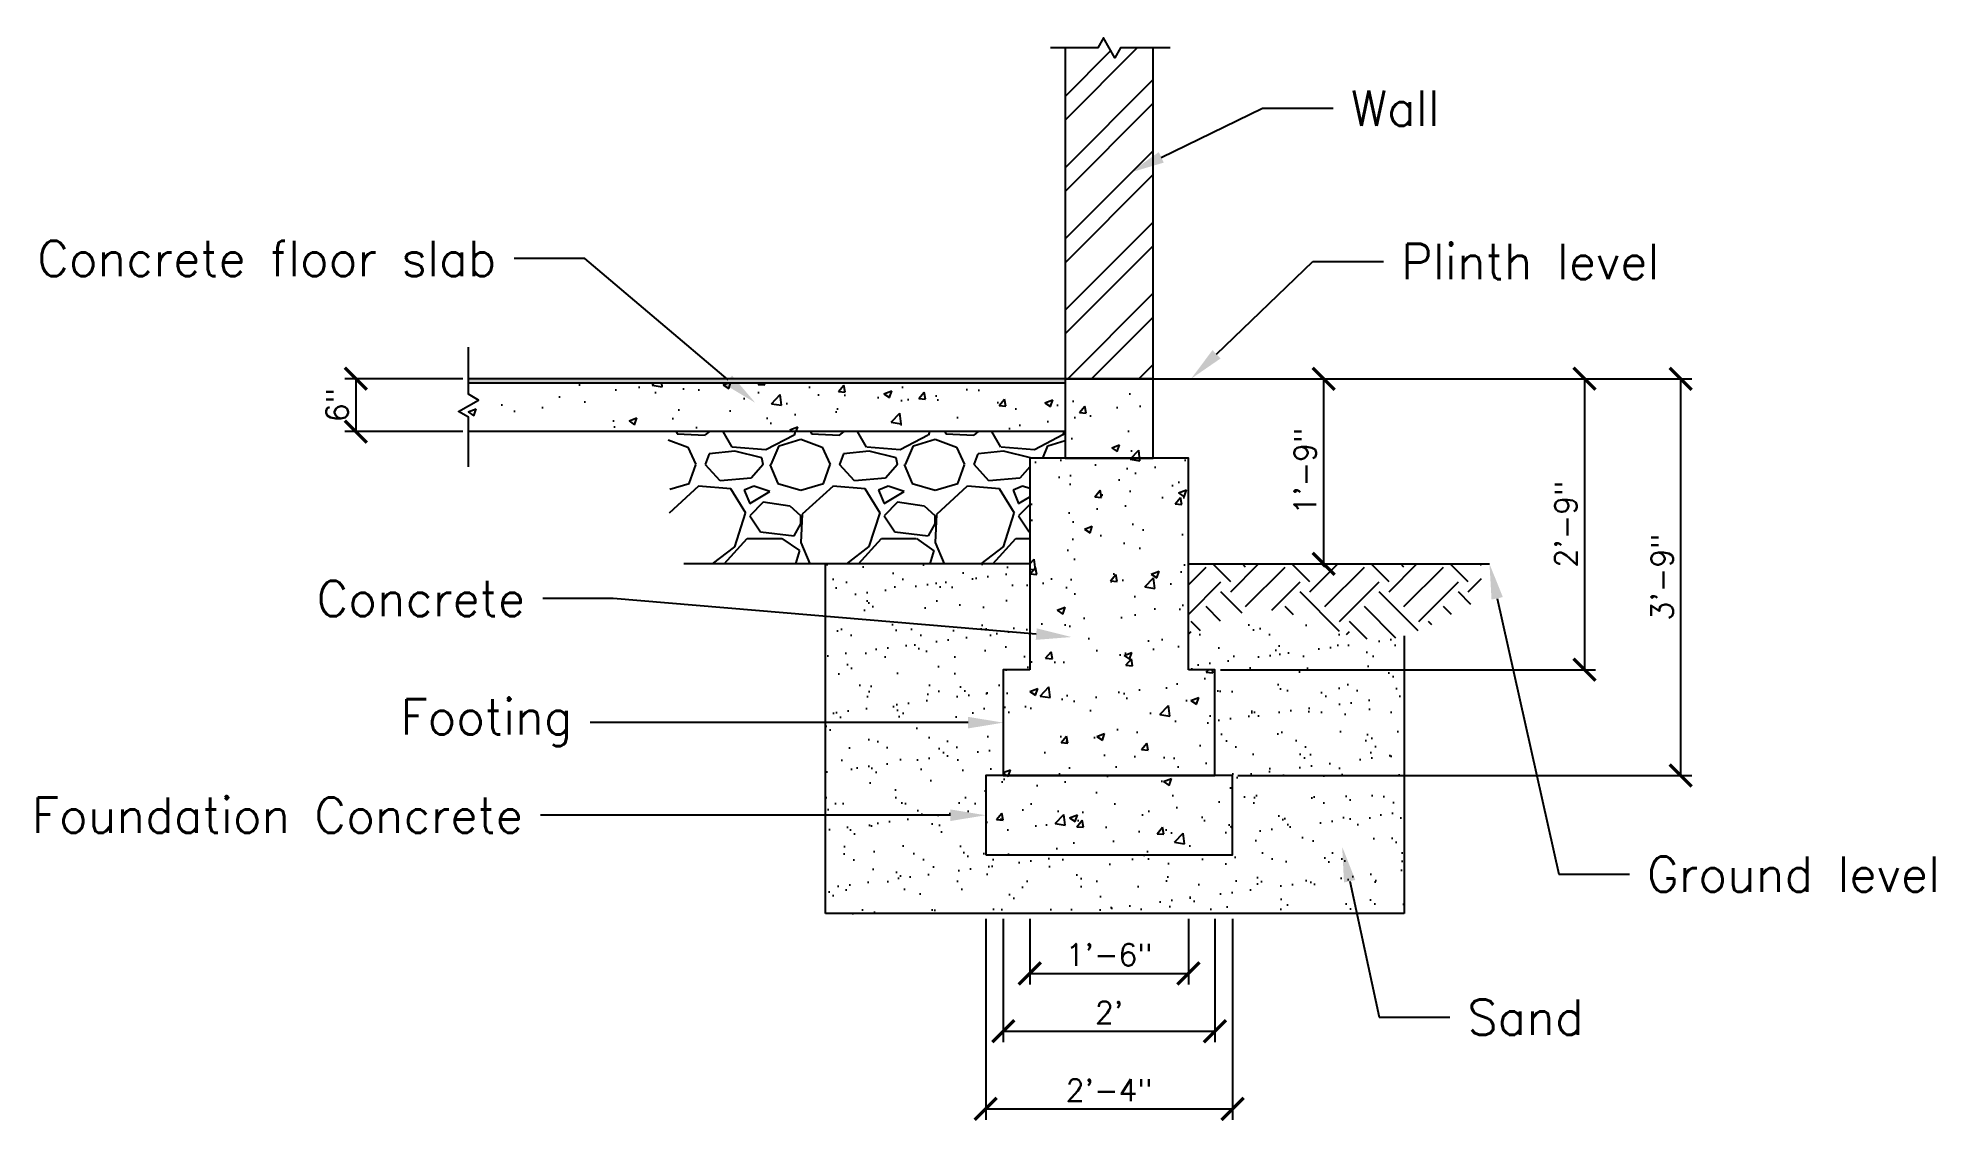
# Model space of a CAD drawing. Header units: inches. Extents: x 5 to 220, y 78 to 201.
import ezdxf
from ezdxf import colors
from ezdxf.entities.mleader import LeaderData, LeaderLine
from ezdxf.math import Vec2, Vec3

# ---------------------------------------------------------------- set-up
doc = ezdxf.new("R2010")
doc.units = ezdxf.units.IN
for name, color, linetype in [('Concrete', 4, 'Continuous'), ('Dim', 3, 'Continuous'), ('Leader', 11, 'Continuous'), ('Sand', 2, 'Continuous')]:
    doc.layers.add(name, color=color, linetype=linetype)
doc.styles.get("Standard").update_dxf_attribs({"font": 'simplex.shx'})
doc.dimstyles.new('ISO-25', dxfattribs={"dimtxt": 2.5, "dimasz": 2.5, "dimexe": 1.25, "dimexo": 0.625, "dimtad": 1, "dimlunit": 4, "dimtxsty": 'Standard', "dimblk": 'ARCHTICK', "dimcen": 2.5, "dimadec": 0, "dimazin": 0, "dimtfac": 1, "dimtmove": 0, "dimatfit": 3, "dimfxl": 1, "dimarcsym": 0})

# ---------------------------------------------------------------- blocks, each defined once
blk = doc.blocks.new('_ArchTick')
at = {"color": 0, "linetype": 'ByBlock', "const_width": 0.15}
blk.add_lwpolyline([(-0.5, -0.5), (0.5, 0.5)], dxfattribs=at)
blk = doc.blocks.new('*D2')
at = {"layer": 'Defpoints', "color": 0, "transparency": 16777216}
for p in [(112.52, 101.61), (140.52, 101.61), (140.52, 79.44)]:
    blk.add_point(p, dxfattribs=at)
at = {"layer": 'Dim', "color": 0, "lineweight": -2, "transparency": 16777216}
for p, q in [((112.52, 100.98), (112.52, 78.19)), ((140.52, 100.98), (140.52, 78.19)), ((112.52, 79.44), (140.52, 79.44))]:
    blk.add_line(p, q, dxfattribs=at)
at = {"layer": 'Dim', "color": 0, "lineweight": -2, "transparency": 16777216, "xscale": 2.5, "yscale": 2.5, "zscale": 2.5, "rotation": 180}
blk.add_blockref('_ArchTick', (112.52, 79.44), dxfattribs=at)
at = {"layer": 'Dim', "color": 0, "lineweight": -2, "transparency": 16777216, "xscale": 2.5, "yscale": 2.5, "zscale": 2.5}
blk.add_blockref('_ArchTick', (140.52, 79.44), dxfattribs=at)
at = {"layer": 'Dim', "color": 0, "transparency": 16777216, "insert": (126.52, 81.55), "char_height": 2.5, "attachment_point": 5}
blk.add_mtext('2\'-4"', dxfattribs=at)
blk = doc.blocks.new('*D3')
at = {"layer": 'Defpoints', "color": 0, "transparency": 16777216}
for p in [(114.52, 101.61), (138.52, 101.61), (138.52, 88.25)]:
    blk.add_point(p, dxfattribs=at)
at = {"layer": 'Dim', "color": 0, "lineweight": -2, "transparency": 16777216}
for p, q in [((114.52, 100.98), (114.52, 87)), ((138.52, 100.98), (138.52, 87)), ((114.52, 88.25), (138.52, 88.25))]:
    blk.add_line(p, q, dxfattribs=at)
at = {"layer": 'Dim', "color": 0, "lineweight": -2, "transparency": 16777216, "xscale": 2.5, "yscale": 2.5, "zscale": 2.5, "rotation": 180}
blk.add_blockref('_ArchTick', (114.52, 88.25), dxfattribs=at)
at = {"layer": 'Dim', "color": 0, "lineweight": -2, "transparency": 16777216, "xscale": 2.5, "yscale": 2.5, "zscale": 2.5}
blk.add_blockref('_ArchTick', (138.52, 88.25), dxfattribs=at)
at = {"layer": 'Dim', "color": 0, "transparency": 16777216, "insert": (126.52, 90.36), "char_height": 2.5, "attachment_point": 5}
blk.add_mtext("2'", dxfattribs=at)
blk = doc.blocks.new('*D4')
at = {"layer": 'Defpoints', "color": 0, "transparency": 16777216}
for p in [(117.52, 101.61), (135.52, 101.61), (135.52, 94.8)]:
    blk.add_point(p, dxfattribs=at)
at = {"layer": 'Dim', "color": 0, "lineweight": -2, "transparency": 16777216}
for p, q in [((117.52, 100.98), (117.52, 93.55)), ((135.52, 100.98), (135.52, 93.55)), ((117.52, 94.8), (135.52, 94.8))]:
    blk.add_line(p, q, dxfattribs=at)
at = {"layer": 'Dim', "color": 0, "lineweight": -2, "transparency": 16777216, "xscale": 2.5, "yscale": 2.5, "zscale": 2.5, "rotation": 180}
blk.add_blockref('_ArchTick', (117.52, 94.8), dxfattribs=at)
at = {"layer": 'Dim', "color": 0, "lineweight": -2, "transparency": 16777216, "xscale": 2.5, "yscale": 2.5, "zscale": 2.5}
blk.add_blockref('_ArchTick', (135.52, 94.8), dxfattribs=at)
at = {"layer": 'Dim', "color": 0, "transparency": 16777216, "insert": (126.52, 96.92), "char_height": 2.5, "attachment_point": 5}
blk.add_mtext('1\'-6"', dxfattribs=at)
blk = doc.blocks.new('*D5')
at = {"layer": 'Defpoints', "color": 0, "transparency": 16777216}
for p in [(53.85, 162.24), (41.07, 156.24), (53.85, 156.24)]:
    blk.add_point(p, dxfattribs=at)
at = {"layer": 'Dim', "color": 0, "lineweight": -2, "transparency": 16777216}
for p, q in [((53.22, 162.24), (39.82, 162.24)), ((41.07, 162.24), (41.07, 156.24)), ((53.22, 156.24), (39.82, 156.24))]:
    blk.add_line(p, q, dxfattribs=at)
at = {"layer": 'Dim', "color": 0, "lineweight": -2, "transparency": 16777216, "xscale": 2.5, "yscale": 2.5, "zscale": 2.5}
for p, rotation in [((41.07, 162.24), 90), ((41.07, 156.24), 270)]:
    blk.add_blockref('_ArchTick', p, dxfattribs=dict(at, rotation=rotation))
at = {"layer": 'Dim', "color": 0, "transparency": 16777216, "insert": (38.96, 159.24), "char_height": 2.5, "attachment_point": 5, "rotation": 90}
blk.add_mtext('6"', dxfattribs=at)
blk = doc.blocks.new('*D6')
at = {"layer": 'Defpoints', "color": 0, "transparency": 16777216}
for p in [(131.52, 162.24), (135.52, 141.24), (150.86, 141.24)]:
    blk.add_point(p, dxfattribs=at)
at = {"layer": 'Dim', "color": 0, "lineweight": -2, "transparency": 16777216}
for p, q in [((132.14, 162.24), (152.11, 162.24)), ((150.86, 162.24), (150.86, 141.24)), ((136.14, 141.24), (152.11, 141.24))]:
    blk.add_line(p, q, dxfattribs=at)
at = {"layer": 'Dim', "color": 0, "lineweight": -2, "transparency": 16777216, "xscale": 2.5, "yscale": 2.5, "zscale": 2.5}
for p, rotation in [((150.86, 162.24), 90), ((150.86, 141.24), 270)]:
    blk.add_blockref('_ArchTick', p, dxfattribs=dict(at, rotation=rotation))
at = {"layer": 'Dim', "color": 0, "transparency": 16777216, "insert": (148.75, 151.74), "char_height": 2.5, "attachment_point": 5, "rotation": 90}
blk.add_mtext('1\'-9"', dxfattribs=at)
blk = doc.blocks.new('*D7')
at = {"layer": 'Defpoints', "color": 0, "transparency": 16777216}
for p in [(131.52, 162.24), (138.52, 129.24), (180.45, 129.24)]:
    blk.add_point(p, dxfattribs=at)
at = {"layer": 'Dim', "color": 0, "lineweight": -2, "transparency": 16777216}
for p, q in [((132.14, 162.24), (181.7, 162.24)), ((180.45, 162.24), (180.45, 129.24)), ((139.14, 129.24), (181.7, 129.24))]:
    blk.add_line(p, q, dxfattribs=at)
at = {"layer": 'Dim', "color": 0, "lineweight": -2, "transparency": 16777216, "xscale": 2.5, "yscale": 2.5, "zscale": 2.5}
for p, rotation in [((180.45, 162.24), 90), ((180.45, 129.24), 270)]:
    blk.add_blockref('_ArchTick', p, dxfattribs=dict(at, rotation=rotation))
at = {"layer": 'Dim', "color": 0, "transparency": 16777216, "insert": (178.34, 145.74), "char_height": 2.5, "attachment_point": 5, "rotation": 90}
blk.add_mtext('2\'-9"', dxfattribs=at)
blk = doc.blocks.new('*D8')
at = {"layer": 'Defpoints', "color": 0, "transparency": 16777216}
for p in [(131.52, 162.24), (140.52, 117.24), (191.36, 117.24)]:
    blk.add_point(p, dxfattribs=at)
at = {"layer": 'Dim', "color": 0, "lineweight": -2, "transparency": 16777216}
for p, q in [((132.14, 162.24), (192.61, 162.24)), ((191.36, 162.24), (191.36, 117.24)), ((141.14, 117.24), (192.61, 117.24))]:
    blk.add_line(p, q, dxfattribs=at)
at = {"layer": 'Dim', "color": 0, "lineweight": -2, "transparency": 16777216, "xscale": 2.5, "yscale": 2.5, "zscale": 2.5}
for p, rotation in [((191.36, 162.24), 90), ((191.36, 117.24), 270)]:
    blk.add_blockref('_ArchTick', p, dxfattribs=dict(at, rotation=rotation))
at = {"layer": 'Dim', "color": 0, "transparency": 16777216, "insert": (189.25, 139.74), "char_height": 2.5, "attachment_point": 5, "rotation": 90}
blk.add_mtext('3\'-9"', dxfattribs=at)

msp = doc.modelspace()

# ---------------------------------------------------------------- hatches: boundary and pattern name
h = msp.add_hatch()
h.set_pattern_fill('ANSI32', color=256, scale=0.6)
h.paths.add_polyline_path([(131.517, 199.754), (127.805, 199.754), (127.161, 198.619), (126.517, 199.754), (125.873, 200.889), (125.23, 199.754), (121.517, 199.754), (121.517, 162.239), (131.517, 162.239)])
h = msp.add_hatch(color=256)
h.dxf.hatch_style = 1
h.paths.add_polyline_path([(121.517, 162.239), (53.847, 162.239), (53.847, 161.739), (121.517, 161.739)])
h = msp.add_hatch()
h.set_pattern_fill('GRAVEL', color=256, scale=0.6)
edge = h.paths.add_edge_path()
edge.add_line((117.517, 153.239), (121.517, 153.239))
edge.add_line((121.517, 153.239), (121.517, 156.239))
edge.add_line((121.517, 156.239), (75.723, 156.239))
edge.add_spline(control_points=[(75.723, 156.239), (76.902, 154.942), (78.704, 152.37), (75.338, 148.292), (78.15, 144.951), (78.513, 142.59), (78.545, 141.239)], knot_values=[1.3170058, 1.3170058, 1.3170058, 1.3170058, 5.9450207, 10.3113175, 13.4875519, 17.4924586, 17.4924586, 17.4924586, 17.4924586], degree=3, periodic=0)
edge.add_line((78.545, 141.239), (117.517, 141.239))
edge.add_line((117.517, 141.239), (117.517, 153.239))
h = msp.add_hatch()
h.set_pattern_fill('EARTH', color=256, angle=45)
edge = h.paths.add_edge_path()
edge.add_line((168.76, 137.275), (168.76, 141.239))
edge.add_line((168.76, 141.239), (135.517, 141.239))
edge.add_line((135.517, 141.239), (135.517, 132.886))
edge.add_spline(control_points=[(135.517, 132.886), (138.398, 134.471), (145.381, 138.314), (153.761, 131.849), (158.994, 132.765), (160.012, 133.07)], knot_values=[0, 0, 0, 0, 9.25139, 22.4221476, 25.6342713, 25.6342713, 25.6342713, 25.6342713], degree=3, periodic=0)
edge.add_spline(control_points=[(160.012, 133.07), (162.175, 133.715), (165.133, 135.394), (167.97, 136.87), (168.76, 137.275)], knot_values=[25.6342713, 25.6342713, 25.6342713, 25.6342713, 32.4559307, 35.1175849, 35.1175849, 35.1175849, 35.1175849], degree=3, periodic=0)
at = {"layer": 'Concrete'}
h = msp.add_hatch(dxfattribs=at)
h.set_pattern_fill('AR-CONC', color=256, scale=0.05)
h.paths.add_polyline_path([(121.517, 156.239), (121.517, 161.739), (53.847, 161.739), (53.847, 160.473), (54.982, 159.829), (53.847, 159.186), (52.712, 158.542), (53.847, 157.898), (53.847, 156.239)])
h.paths.add_polyline_path([(121.517, 162.239), (121.517, 153.239), (131.517, 153.239), (131.517, 162.239)])
h.paths.add_polyline_path([(117.517, 129.239), (114.517, 129.239), (114.517, 117.239), (138.517, 117.239), (138.517, 129.239), (135.517, 129.239), (135.517, 153.239), (117.517, 153.239)])
h.paths.add_polyline_path([(112.517, 117.239), (112.517, 108.239), (140.517, 108.239), (140.517, 117.239)])
at = {"layer": 'Sand'}
h = msp.add_hatch(dxfattribs=at)
h.set_pattern_fill('AR-SAND', color=256, scale=0.1)
edge = h.paths.add_edge_path()
edge.add_line((114.517, 129.239), (117.517, 129.239))
edge.add_line((117.517, 129.239), (117.517, 141.239))
edge.add_line((117.517, 141.239), (94.35, 141.239))
edge.add_line((94.35, 141.239), (94.35, 101.607))
edge.add_line((94.35, 101.607), (160.012, 101.607))
edge.add_line((160.012, 101.607), (160.012, 133.07))
edge.add_spline(control_points=[(160.012, 133.07), (158.994, 132.765), (153.761, 131.849), (145.381, 138.314), (138.398, 134.471), (135.517, 132.886)], knot_values=[0, 0, 0, 0, 3.2121237, 16.3828813, 25.6342713, 25.6342713, 25.6342713, 25.6342713], degree=3, periodic=0)
edge.add_line((135.517, 132.886), (135.517, 129.239))
edge.add_line((135.517, 129.239), (138.517, 129.239))
edge.add_line((138.517, 129.239), (138.517, 117.239))
edge.add_line((138.517, 117.239), (140.517, 117.239))
edge.add_line((140.517, 117.239), (140.517, 108.239))
edge.add_line((140.517, 108.239), (112.517, 108.239))
edge.add_line((112.517, 108.239), (112.517, 117.239))
edge.add_line((112.517, 117.239), (114.517, 117.239))
edge.add_line((114.517, 117.239), (114.517, 129.239))

# ---------------------------------------------------------------- linework, layer by layer
for p, q in [((121.517, 199.754), (121.517, 162.239)), ((131.517, 162.239), (131.517, 199.754)), ((121.517, 162.239), (53.847, 162.239)), ((121.517, 161.739), (53.847, 161.739)), ((121.517, 162.239), (131.517, 162.239)), ((131.517, 162.239), (169.45, 162.239)), ((121.517, 156.239), (53.847, 156.239)), ((117.517, 141.239), (78.281, 141.239)), ((94.35, 101.607), (94.35, 141.239)), ((135.517, 141.239), (169.675, 141.239)), ((160.012, 133.07), (160.012, 101.607)), ((160.012, 101.607), (94.35, 101.607))]:
    msp.add_line(p, q)
for points in [[(133.441, 199.754), (127.805, 199.754), (127.161, 198.619), (126.517, 199.754), (125.873, 200.889), (125.23, 199.754), (119.887, 199.754)], [(53.847, 152.262), (53.847, 157.898), (52.712, 158.542), (53.847, 159.186), (54.982, 159.829), (53.847, 160.473), (53.847, 165.815)], [(135.517, 129.239), (135.517, 153.239), (117.517, 153.239), (117.517, 129.239)], [(117.517, 129.239), (114.517, 129.239), (114.517, 117.239), (138.517, 117.239), (138.517, 129.239), (135.517, 129.239)]]:
    msp.add_lwpolyline(points)
for points in [[(121.517, 153.239), (131.517, 153.239), (131.517, 162.239), (121.517, 162.239)], [(112.517, 108.239), (140.517, 108.239), (140.517, 117.239), (112.517, 117.239)]]:
    msp.add_lwpolyline(points, close=True)

# ---------------------------------------------------------------- dimensions: what is measured, and where the dimension line sits
at = {"layer": 'Dim'}
for base, p1, p2, picture, middle in [((41.069, 156.239), (53.847, 162.239), (53.847, 156.239), '*D5', (38.956, 159.239)), ((150.86, 141.239), (131.517, 162.239), (135.517, 141.239), '*D6', (148.746, 151.739)), ((180.449, 129.239), (131.517, 162.239), (138.517, 129.239), '*D7', (178.336, 145.739)), ((191.363, 117.239), (131.517, 162.239), (140.517, 117.239), '*D8', (189.25, 139.739))]:
    dim = msp.add_linear_dim(base=base, p1=p1, p2=p2, angle=90, dimstyle='ISO-25', dxfattribs=at)
    dim.commit()
    dim.dimension.update_dxf_attribs({"geometry": picture, "text_midpoint": middle})
for base, p1, p2, picture, middle in [((140.517, 79.439), (112.517, 101.607), (140.517, 101.607), '*D2', (126.517, 79.439)), ((138.517, 88.245), (114.517, 101.607), (138.517, 101.607), '*D3', (126.517, 88.245)), ((135.517, 94.803), (117.517, 101.607), (135.517, 101.607), '*D4', (126.517, 94.803))]:
    dim = msp.add_linear_dim(base=base, p1=p1, p2=p2, dimstyle='ISO-25', dxfattribs=at)
    dim.commit()
    dim.dimension.update_dxf_attribs({"geometry": picture, "text_midpoint": middle, "dimtype": 160})

# ---------------------------------------------------------------- leaders
at = {"layer": 'Leader'}
ml = msp.add_multileader_mtext('Standard', dxfattribs=at)
ml.set_content('Wall', color=256)
ml.set_leader_properties()
ml.build(insert=Vec2(0, 0))
ctx = ml.context
ctx.base_point, ctx.plane_origin = Vec3(151.941, 192.921), Vec3(128.84, 185.599)
notes = []
notes.append((ctx, [(0, (1, 1, 0), (143.941, 192.921), (1, 0), 8, [(0, [(128.84, 185.599)], 0, [])])]))
ctx.mtext.insert, ctx.mtext.flow_direction = Vec3(153.941, 194.921), 5
ml = msp.add_multileader_mtext('Standard', dxfattribs=at)
ml.set_content('Concrete floor slab', color=256)
ml.set_leader_properties()
ml.build(insert=Vec2(0, 0))
ctx = ml.context
ctx.base_point, ctx.plane_origin = Vec3(-3.069, 175.881), Vec3(87.682, 161.739)
ctx.text_align_type = 2
notes.append((ctx, [(0, (1, 1, 0), (67.026, 175.881), (-1, 0), 8, [(0, [(86.375, 159.516)], 0, [])])]))
ctx.mtext.insert, ctx.mtext.alignment, ctx.mtext.flow_direction = Vec3(57.026, 177.881), 3, 5
ml = msp.add_multileader_mtext('Standard', dxfattribs=at)
ml.set_content('Plinth level', color=256)
ml.set_leader_properties()
ml.build(insert=Vec2(0, 0))
ctx = ml.context
ctx.base_point, ctx.plane_origin = Vec3(157.647, 175.521), Vec3(169.45, 162.239)
notes.append((ctx, [(0, (1, 1, 0), (149.647, 175.521), (1, 0), 8, [(0, [(135.822, 162.239)], 0, [])])]))
ctx.mtext.insert, ctx.mtext.flow_direction = Vec3(159.647, 177.521), 5
ml = msp.add_multileader_mtext('Standard', dxfattribs=at)
ml.set_content('Ground level', color=256)
ml.set_leader_properties()
ml.build(insert=Vec2(0, 0))
ctx = ml.context
ctx.base_point, ctx.plane_origin = Vec3(185.538, 106.057), Vec3(169.675, 141.239)
notes.append((ctx, [(0, (1, 1, 0), (177.538, 106.057), (1, 0), 8, [(0, [(169.675, 141.239)], 0, [])])]))
ctx.mtext.insert, ctx.mtext.flow_direction = Vec3(187.538, 108.057), 5
ml = msp.add_multileader_mtext('Standard', dxfattribs=at)
ml.set_content('Concrete', color=256)
ml.set_leader_properties()
ml.build(insert=Vec2(0, 0))
ctx = ml.context
ctx.base_point, ctx.plane_origin = Vec3(32.742, 137.307), Vec3(121.064, 122.656)
ctx.text_align_type = 2
notes.append((ctx, [(1, (1, 1, 0), (70.266, 137.307), (-1, 0), 8, [(0, [(122.241, 132.947)], 0, [])])]))
ctx.mtext.insert, ctx.mtext.alignment, ctx.mtext.flow_direction = Vec3(60.266, 139.307), 3, 5
ml = msp.add_multileader_mtext('Standard', dxfattribs=at)
ml.set_content('Footing', color=256)
ml.set_leader_properties()
ml.build(insert=Vec2(0, 0))
ctx = ml.context
ctx.base_point, ctx.plane_origin = Vec3(42.895, 123.239), Vec3(114.517, 123.239)
ctx.text_align_type = 2
notes.append((ctx, [(0, (1, 1, 0), (75.657, 123.239), (-1, 0), 8, [(0, [(114.517, 123.239)], 0, [])])]))
ctx.mtext.insert, ctx.mtext.alignment, ctx.mtext.flow_direction = Vec3(65.657, 125.906), 3, 5
ml = msp.add_multileader_mtext('Standard', dxfattribs=at)
ml.set_content('Foundation Concrete', color=256)
ml.set_leader_properties()
ml.build(insert=Vec2(0, 0))
ctx = ml.context
ctx.base_point, ctx.plane_origin = Vec3(-4.067, 112.739), Vec3(112.517, 112.739)
ctx.text_align_type = 2
notes.append((ctx, [(0, (1, 1, 0), (70.028, 112.739), (-1, 0), 8, [(0, [(112.517, 112.739)], 0, [])])]))
ctx.mtext.insert, ctx.mtext.alignment, ctx.mtext.flow_direction = Vec3(60.028, 114.739), 3, 5
ml = msp.add_multileader_mtext('Standard', dxfattribs=at)
ml.set_content('Sand', color=256)
ml.set_leader_properties()
ml.build(insert=Vec2(0, 0))
ctx = ml.context
ctx.base_point, ctx.plane_origin = Vec3(165.165, 89.826), Vec3(152.962, 109.162)
notes.append((ctx, [(0, (1, 1, 0), (157.165, 89.826), (1, 0), 8, [(0, [(152.962, 109.162)], 0, [])])]))
ctx.mtext.insert, ctx.mtext.flow_direction = Vec3(167.165, 91.826), 5
for ctx, leaders in notes:
    for number, flags, end, landing, length, lines in leaders:
        leader = LeaderData()
        leader.index, (leader.has_last_leader_line, leader.has_dogleg_vector, leader.attachment_direction) = number, flags
        leader.last_leader_point, leader.dogleg_vector, leader.dogleg_length = Vec3(end), Vec3(landing), length
        for number, points, colour, breaks in lines:
            line = LeaderLine()
            line.index, line.vertices, line.color, line.breaks = number, Vec3.list(points), colors.encode_raw_color(colour), breaks
            leader.lines.append(line)
        ctx.leaders.append(leader)

doc.saveas('drawing.dxf')
